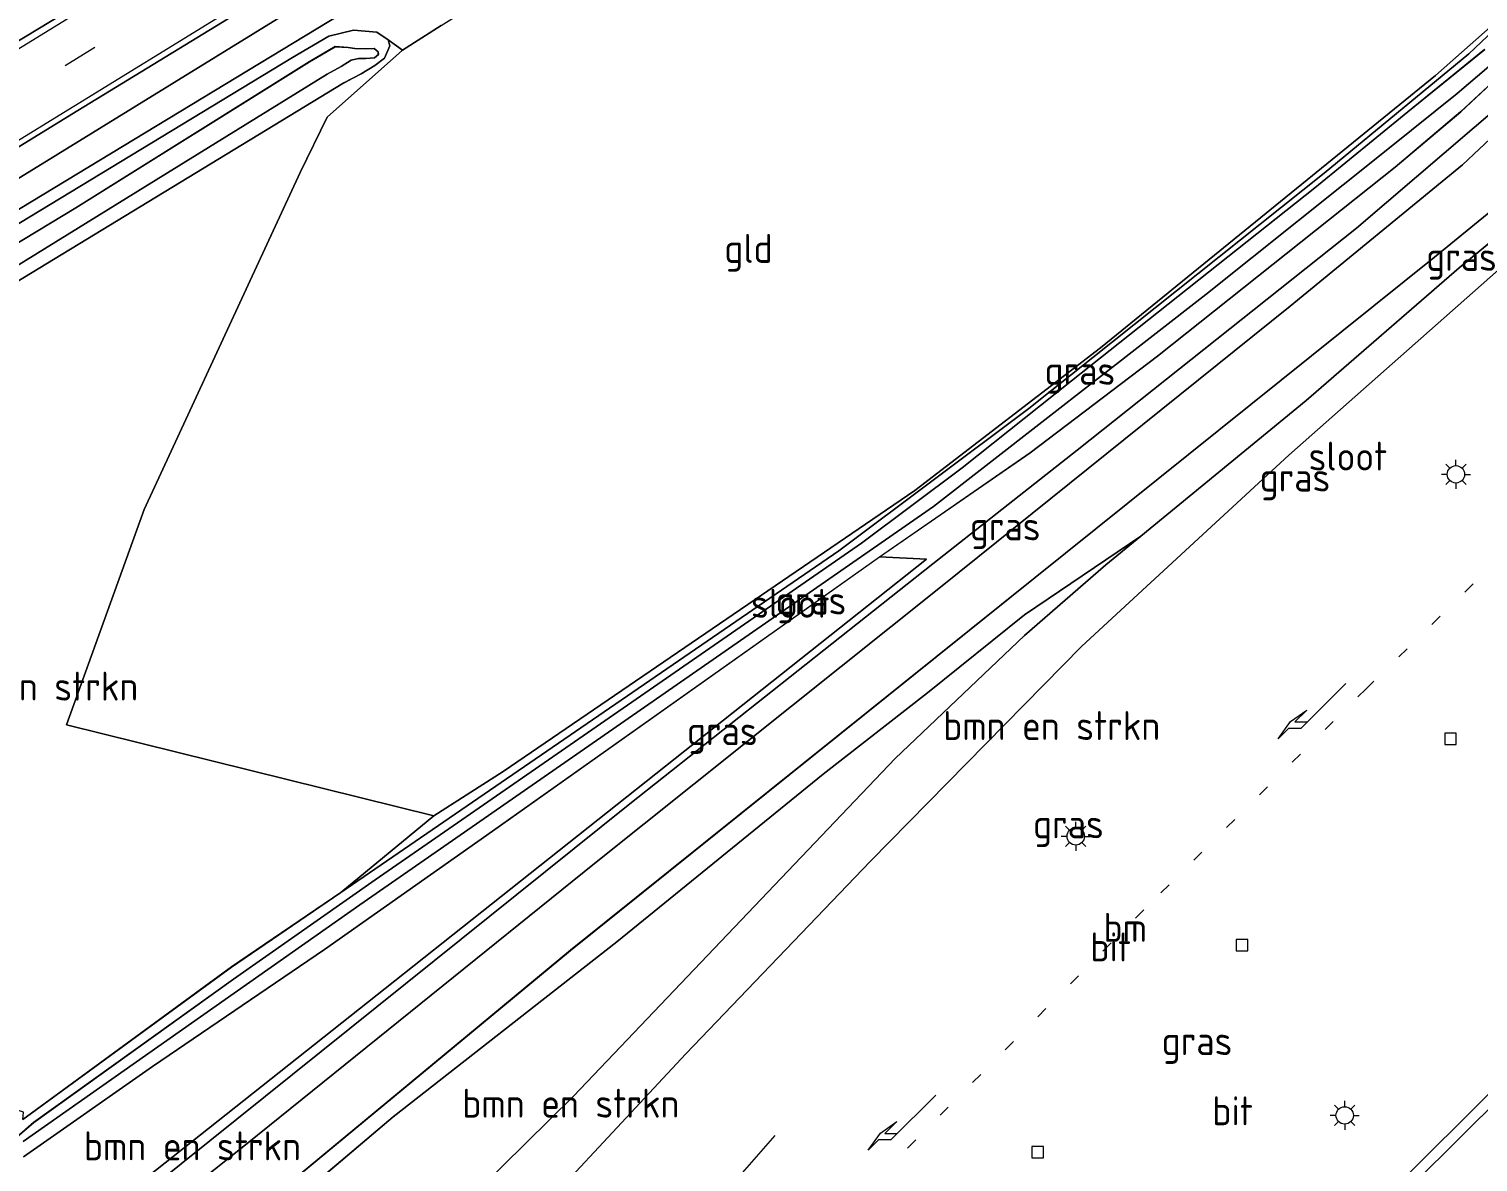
# Model space of a CAD drawing. Extents: x 253736 to 255979, y 477184 to 479215.
# Drawn here: x 255776.7 to 255901.9, y 478860.2 to 478958.1 of the extents above; entities that cross this region are included whole.
import ezdxf
from ezdxf.enums import TextEntityAlignment as Align

# ---------------------------------------------------------------- set-up
doc = ezdxf.new("R2010")
doc.units = 0
doc.linetypes.add('13strp', pattern=[4, 1, -3])
doc.linetypes.add('39strp', pattern=[12, 3, -9])
for name, color, linetype, lineweight in [('af-bs-rasterhekwerk', 8, 'hekwerk', 18), ('bp-b5-bomenstruiken', 8, 'Continuous', 18), ('bp-b5-grasland', 8, 'Continuous', 18), ('gr-bs-geleiderail', 8, 'geleiderail', 18), ('gw-bs-insteekwatergang', 8, 'Continuous', 18), ('gw-bs-kruinlijn', 8, 'Continuous', 18), ('gw-bs-teenlijn', 8, 'Continuous', 18), ('mk-bs-13streep 0.45', 8, '13strp', 18), ('mk-bs-39streep 0.15', 8, '39strp', 18), ('mk-bs-pijlre750', 8, 'Continuous', 18), ('mk-bs-streep 0.15', 8, 'Continuous', 18), ('og-b5-grond_ingericht', 8, 'Continuous', 18), ('og-b5-water', 8, 'Continuous', 18), ('og-bs-terreinafscheiding', 8, 'Continuous', 18), ('vh-b5-verh_soort', 8, 'Continuous', 18), ('wh-bs-kolk', 8, 'Continuous', 18), ('wh-bs-waterlijn', 8, 'Continuous', 18), ('wm-bs-lichtmast', 8, 'Continuous', 18)]:
    doc.layers.add(name, color=color, linetype=linetype, lineweight=lineweight)
doc.styles.add('rtw_iso', font='isocp.shx')
doc.linetypes.add('geleiderail', pattern='A,2,-1,[175,RTW.shx,S=0.5,R=0,X=0,Y=0],-1', length=4)
doc.linetypes.add('hekwerk', pattern='A,7,-1.5,[1,RTW.shx,S=0.75,R=0,X=0,Y=0],-1.5', length=10)

# ---------------------------------------------------------------- blocks, each defined once
blk = doc.blocks.new('kolk')
blk.add_lwpolyline([(-0.5, -0.5), (0.5, -0.5), (0.5, 0.5), (-0.5, 0.5)], close=True)
blk = doc.blocks.new('dtbattr-r')
at = {"style": 'rtw_iso'}
blk.add_attdef('TAG', text='', height=2.5, dxfattribs=at).set_placement((0, 0), align=Align.MIDDLE_CENTER)
blk = doc.blocks.new('RW1 Buren totaal_ACAD_1_FMEBLOCK374')
at = {"layer": 'bp-b5-bomenstruiken'}
for points in [[(41.59, 45.75, 25.98), (35.09, 39.96, 25.88), (32.75, 35.19, 25.65), (19.26, 6.07, 25.52), (12.55, -12.55, 25.77), (44.28, -20.4, 25.64), (36.25, -27.03, 25.91), (26.82, -33.46, 26.03), (8.78, -46.63, 25.97), (8.85, -46.01, 26.1), (-28.03, -33.94, 26.24), (-44.28, -7.43, 26.33), (-37.31, -2.1, 26.11), (-26.24, 4.74, 26.09), (36.51, 42.91, 25.97), (38, 43.7, 25.96), (39.2, 44.41, 25.96), (40.03, 45.06, 25.95), (40.5, 46.12, 25.95), (40.34, 46.63, 26.01)], [(-24.32, -29.36, 26.33), (-27.56, -24.07, 26.33), (-31.47, -26.47, 26.33), (-28.24, -31.74, 26.33)]]:
    blk.add_polyline3d(points, close=True, dxfattribs=at)
blk = doc.blocks.new('RW1 Buren totaal_ACAD_1_FMEBLOCK375')
at = {"layer": 'bp-b5-grasland'}
for points in [[(40.68, 24.31, 26.01), (40.84, 23.81, 25.95), (40.37, 22.74, 25.95), (39.54, 22.09, 25.96), (38.35, 21.39, 25.96), (36.85, 20.59, 25.97), (-25.9, -17.58, 26.09), (-36.96, -24.41, 26.11), (-38.09, -24.92, 26.1), (-38.86, -25.16, 26.1), (-39.47, -25.06, 26.07), (-40.28, -24.45, 26.03), (-40.84, -23.71, 26.02), (-40.8, -22.99, 26), (-40.37, -22.45, 25.99), (-39.66, -21.82, 25.97), (-39.17, -21.41, 25.97), (-35.39, -18.91, 25.97), (1.88, 4.29, 26.06), (32.44, 22.8, 26.09), (35.57, 24.63, 26.12), (37.7, 25.16, 26.11), (39.71, 24.98, 26.07)], [(39.48, 23.56, 25.15), (38.76, 23.54, 25.15), (37.82, 23.56, 25.15), (37.23, 23.67, 25.15), (36.12, 23.73, 25.15), (33.88, 22.42, 25.15), (13.7, 9.82, 25.15), (-14.38, -7.19, 25.06), (-33.79, -18.98, 25.06), (-37.29, -21.04, 25.07), (-38.29, -21.63, 25.08), (-38.88, -22.2, 25.09), (-39.01, -22.7, 25.1), (-38.78, -23.03, 25.1), (-38.13, -23.04, 25.1), (-37.07, -22.71, 25.09), (-34.34, -21.18, 25.07), (-10.5, -7.01, 25.07), (35.43, 21.35, 25.07), (36.64, 22.01, 25.07), (37.49, 22.57, 25.07), (38.14, 22.7, 25.07), (38.77, 22.7, 25.07), (39.51, 22.77, 25.07), (39.84, 23.05, 25.07), (39.82, 23.29, 25.07)]]:
    blk.add_polyline3d(points, close=True, dxfattribs=at)
blk = doc.blocks.new('RW1 Buren totaal_ACAD_1_FMEBLOCK389')
at = {"layer": 'bp-b5-grasland'}
for points in [[(79.9, 47.81, 25.93), (75.99, 44.18, 25.9), (70.32, 39.4, 25.89), (63.44, 33.93, 25.82), (49.81, 23.07, 25.77), (38.81, 14.71, 25.75), (25.79, 5.72, 25.75), (-7.64, -17.95, 26.01), (-22.15, -28.18, 26.02), (-37, -38.3, 26.08), (-48.14, -46.11, 25.84)], [(-48.22, -42.86, 25.97), (-30.18, -29.7, 26.03), (-20.75, -23.26, 25.91), (22.28, 6.25, 25.77), (38.69, 18.55, 25.69), (64.2, 38.87, 25.67), (76.69, 49.18, 25.81), (80.99, 53.25, 25.97)], [(-48.17, -44.78, 25.22), (-19.11, -24.31, 25.22), (30.45, 10.07, 25.36), (53.98, 28.39, 25.37), (69.84, 41.06, 25.45), (75.69, 45.77, 25.45), (78.42, 48.11, 25.45)], [(78.06, 49.55, 25.43), (71.42, 44.17, 25.43), (63.39, 37.62, 25.43), (42.38, 20.93, 25.43), (32.92, 13.41, 25.43), (24.23, 6.92, 25.43), (-17.77, -22.18, 25.43), (-30.01, -30.74, 25.43), (-47.28, -43.12, 25.43), (-48.71, -44.37, 25.43)]]:
    blk.add_polyline3d(points, dxfattribs=at)
blk = doc.blocks.new('RW1 Buren totaal_ACAD_1_FMEBLOCK408')
at = {"layer": 'bp-b5-grasland'}
for points in [[(42.5, 10.6, 26.58), (30.86, 1.02, 26.57), (17.65, -10.45, 26.55), (3.35, -22.16, 26.67), (-6.7, -28.95, 26.87), (-15.07, -35.69, 27.28), (-24.09, -42.71, 27.5), (-41.9, -57.21, 28.21), (-61.22, -72.32, 29.04), (-73.74, -82.91, 29.62)], [(-82.34, -88.11, 29.97), (-45.92, -57.94, 28.37), (-5.78, -25.72, 26.8), (28.73, 1.94, 26.59), (40.18, 11.3, 26.68), (44.53, 15.4, 26.73), (47.71, 19.21, 26.72), (49.79, 22.89, 26.77), (51.06, 25.93, 26.77), (52.09, 30, 26.82), (52.42, 33.22, 26.81), (52.59, 37.39, 26.8), (52.25, 40.29, 26.79), (51.29, 43.51, 26.73), (50.5, 45.6, 26.72), (49.19, 48.73, 26.73), (47.69, 51.19, 26.72), (39.59, 64.41, 26.69), (32.12, 76.98, 26.75), (31.3, 79.11, 26.71), (31.01, 80.45, 26.7), (30.92, 82.13, 26.7), (31.26, 83.06, 26.71), (57.06, 99, 26.62)]]:
    blk.add_polyline3d(points, dxfattribs=at)
blk = doc.blocks.new('pijlr')
for p, q in [((0, 0, 0.1), (5.45, 0, 0.1)), ((5.45, -0.75, 0.1), (4.7, 0, 0.1)), ((6.2, -0.75, 0.1), (5.45, 0, 0.1)), ((4, -0.75, 0.1), (5.45, -0.75, 0.1)), ((5.7, -1.05, 0.1), (4, -0.75, 0.1)), ((7.5, -0.75, 0.1), (5.7, -1.05, 0.1)), ((7.5, -0.75, 0.1), (6.2, -0.75, 0.1))]:
    blk.add_line(p, q)
blk = doc.blocks.new('dtbattr-l')
at = {"style": 'rtw_iso'}
blk.add_attdef('TAG', (0, 0), '', height=2.5, dxfattribs=at)
blk = doc.blocks.new('lantaarnpaal')
for p, q in [((-0.75, 0), (-1.25, 0)), ((-0.88, 0.88), (-0.53, 0.53)), ((0, 0.75), (0, 1.25)), ((0.53, 0.53), (0.88, 0.88)), ((0.75, 0), (1.25, 0)), ((-0.53, -0.53), (-0.88, -0.88)), ((0, -0.75), (0, -1.25)), ((0.53, -0.53), (0.88, -0.88))]:
    blk.add_line(p, q)
blk.add_circle((0, 0), 0.75)

msp = doc.modelspace()

# ---------------------------------------------------------------- linework, layer by layer
at = {"layer": 'af-bs-rasterhekwerk'}
for points in [[(255812.343, 478958.348, 26.016), (255809.012, 478956.227, 25.983), (255802.509, 478950.435, 25.875), (255800.166, 478945.668, 25.647), (255786.681, 478916.553, 25.524), (255779.973, 478897.931, 25.773), (255811.699, 478890.077, 25.635), (255817.689, 478893.921, 25.758), (255853.254, 478918.183, 25.686), (255869.309, 478930.514, 25.689), (255898.228, 478954.02, 25.791), (255904.71, 478959.754, 25.95), (255907.714, 478963.68, 25.956), (255908.67, 478965.898, 25.977), (255908.933, 478968.369, 25.992), (255892.534, 478973.625, 25.827), (255868.169, 478979.444, 25.815), (255852.468, 478984.111, 25.614)], [(255854.269, 478912.26, 26.706), (255808.33, 478875.828, 28.548), (255781.575, 478854.614, 29.817), (255778.407, 478852.103, 29.898), (255777.333, 478851.139, 29.973), (255775.857, 478849.654, 30.033)]]:
    msp.add_polyline3d(points, dxfattribs=at)
at = {"layer": 'bp-b5-bomenstruiken'}
for points in [[(255801.199, 478843.603, 26.546), (255823.776, 478865.857, 26.357), (255851.559, 478895.023, 26.417), (255862.732, 478905.645, 26.429), (255869.749, 478911.758, 26.582), (255872.775, 478914.231, 26.666), (255887.072, 478925.947, 26.552), (255900.287, 478937.412, 26.573), (255911.92, 478946.991, 26.576)], [(255909.882, 478942.725, 26.519), (255885.575, 478921.246, 26.438), (255867.677, 478904.73, 26.429), (255849.432, 478886.153, 26.462), (255833.487, 478869.518, 26.423), (255816.472, 478851.272, 26.186)], [(255795.687, 478853.488, 29.621), (255808.203, 478864.076, 29.042), (255827.522, 478879.18, 28.208), (255845.332, 478893.684, 27.5), (255854.358, 478900.704, 27.284), (255862.727, 478907.448, 26.867), (255872.775, 478914.231, 26.666), (255869.749, 478911.758, 26.582), (255862.732, 478905.645, 26.429), (255851.559, 478895.023, 26.417), (255823.776, 478865.857, 26.357), (255801.199, 478843.603, 26.546)], [(255776.277, 478860.607, 25.836), (255787.415, 478868.421, 26.079), (255802.271, 478878.533, 26.025), (255816.776, 478888.765, 26.013), (255850.21, 478912.441, 25.755), (255854.269, 478912.26, 26.706), (255808.33, 478875.828, 28.548), (255781.575, 478854.614, 29.817), (255778.407, 478852.103, 29.898), (255777.333, 478851.139, 29.973), (255775.857, 478849.654, 30.033)]]:
    msp.add_polyline3d(points, dxfattribs=at)
at = {"layer": 'bp-b5-grasland'}
for points in [[(255769.381, 478953.139, 26.328), (255767.496, 478954.384, 26.1), (255794.183, 478971.038, 26.07), (255823.266, 478988.998, 26.079), (255848.842, 479004.649, 26.274), (255879.187, 479023.118, 26.496), (255887.336, 479028.054, 26.55), (255888.487, 479026.287, 26.613), (255845.954, 478999.981, 26.559), (255797.117, 478969.934, 26.325)], [(255803.666, 478883.453, 25.908), (255811.699, 478890.077, 25.635), (255817.689, 478893.921, 25.758), (255853.254, 478918.183, 25.686), (255869.309, 478930.514, 25.689), (255898.228, 478954.02, 25.791), (255904.71, 478959.754, 25.95), (255907.714, 478963.68, 25.956), (255908.67, 478965.898, 25.977), (255908.933, 478968.369, 25.992), (255909.568, 478969.681, 26.007), (255909.147, 478967.076, 26.007), (255908.571, 478965.127, 26.007), (255907.955, 478963.411, 25.98), (255906.725, 478961.442, 25.971), (255905.41, 478959.971, 25.971), (255901.11, 478955.893, 25.812), (255888.62, 478945.585, 25.674), (255863.111, 478925.263, 25.692), (255846.693, 478912.969, 25.767)], [(255806.141, 478963.839, 26.274), (255745.842, 478926.674, 26.058), (255724.997, 478913.848, 26.064), (255719.228, 478910.122, 26.046), (255714.04, 478906.86, 26.043), (255709.732, 478904.02, 26.034), (255705.196, 478900.852, 26.016), (255699.271, 478896.754, 26.043), (255694.459, 478893.674, 26.028), (255692.778, 478892.632, 26.073), (255692.463, 478893.214, 26.136), (255695.039, 478894.975, 26.136), (255717.446, 478911.954, 26.181), (255723.733, 478915.861, 26.19), (255749.335, 478931.578, 26.277), (255780.948, 478951.003, 26.313), (255803.73, 478964.936, 26.328)]]:
    msp.add_polyline3d(points, close=True, dxfattribs=at)
for points in [[(255768.049, 478937.752, 25.965), (255804.539, 478959.845, 26.064), (255809.233, 478962.766, 26.121), (255812.285, 478959.99, 26.091), (255814.101, 478961.069, 26.088), (255814.524, 478966.093, 26.13), (255838.784, 478981.128, 26.085), (255863.511, 478996.385, 26.175), (255892.129, 479014.344, 26.616), (255892.519, 479014.249, 26.613), (255893.102, 479014.044, 26.631), (255893.895, 479013.613, 26.637), (255894.749, 479012.954, 26.637), (255895.91, 479011.936, 26.637), (255896.808, 479010.865, 26.643), (255898.361, 479009.041, 26.637), (255901.476, 479004.254, 26.64), (255909.062, 478991.375, 26.64)], [(255812.343, 478958.348, 26.016), (255809.012, 478956.227, 25.983), (255807.758, 478957.105, 26.007), (255806.784, 478957.772, 26.067), (255804.777, 478957.955, 26.115), (255802.644, 478957.424, 26.121), (255799.513, 478955.593, 26.094), (255768.954, 478937.082, 26.061)], [(255781.575, 478854.614, 29.817), (255808.33, 478875.828, 28.548), (255854.269, 478912.26, 26.706), (255850.21, 478912.441, 25.755), (255863.233, 478921.423, 25.746), (255874.226, 478929.787, 25.77), (255887.862, 478940.642, 25.824), (255894.739, 478946.114, 25.893), (255900.41, 478950.896, 25.902), (255904.323, 478954.525, 25.935)], [(255906.826, 478952.188, 26.739), (255900.566, 478946.321, 26.697), (255885.682, 478934.098, 26.685), (255855.465, 478909.834, 27.039), (255825.582, 478885.957, 28.17), (255795.575, 478861.782, 29.55), (255780.061, 478849.412, 30.168)], [(255904.156, 478951.773, 26.643), (255891.424, 478940.844, 26.622), (255867.277, 478921.653, 26.67), (255854.81, 478911.855, 26.934), (255828.638, 478891.105, 27.978), (255782.585, 478854.167, 30.072)], [(255782.585, 478854.167, 30.072), (255828.638, 478891.105, 27.978), (255854.81, 478911.855, 26.934), (255867.277, 478921.653, 26.67), (255891.424, 478940.844, 26.622), (255904.156, 478951.773, 26.643)]]:
    msp.add_polyline3d(points, dxfattribs=at)
at = {"layer": 'gr-bs-geleiderail'}
msp.add_polyline3d([(255841.153, 478862.475, 26.607), (255827.057, 478846.341, 26.588), (255779.969, 478797.535, 26.047), (255763.286, 478782.523, 25.945)], dxfattribs=at)
at = {"layer": 'gw-bs-insteekwatergang'}
for points in [[(255905.41, 478959.971, 25.971), (255901.11, 478955.893, 25.812), (255888.62, 478945.585, 25.674), (255863.111, 478925.263, 25.692), (255846.693, 478912.969, 25.767), (255803.666, 478883.453, 25.908), (255794.24, 478877.014, 26.034), (255776.194, 478863.852, 25.971)], [(255727.905, 478911.388, 25.971), (255731.686, 478913.888, 25.971), (255768.954, 478937.082, 26.061), (255799.513, 478955.593, 26.094), (255802.644, 478957.424, 26.121), (255804.777, 478957.955, 26.115), (255806.784, 478957.772, 26.067), (255807.758, 478957.105, 26.007), (255807.914, 478956.601, 25.953), (255807.443, 478955.538, 25.95), (255806.616, 478954.886, 25.956), (255805.421, 478954.181, 25.956), (255803.924, 478953.387, 25.968), (255741.178, 478915.215, 26.088), (255730.111, 478908.382, 26.107)], [(255776.277, 478860.607, 25.836), (255787.415, 478868.421, 26.079), (255802.271, 478878.533, 26.025), (255816.776, 478888.765, 26.013), (255850.21, 478912.441, 25.755), (255863.233, 478921.423, 25.746), (255874.226, 478929.787, 25.77), (255887.862, 478940.642, 25.824), (255894.739, 478946.114, 25.893), (255900.41, 478950.896, 25.902), (255904.323, 478954.525, 25.935)]]:
    msp.add_polyline3d(points, dxfattribs=at)
at = {"layer": 'gw-bs-kruinlijn'}
msp.add_polyline3d([(255775.722, 478848.28, 30.387), (255777.465, 478849.888, 30.321), (255782.585, 478854.167, 30.072), (255828.638, 478891.105, 27.978), (255854.81, 478911.855, 26.934), (255867.277, 478921.653, 26.67), (255891.424, 478940.844, 26.622), (255904.156, 478951.773, 26.643), (255909.215, 478957.441, 26.61), (255911.573, 478960.865, 26.553), (255912.985, 478963.837, 26.565), (255913.648, 478966.121, 26.589), (255913.966, 478968.521, 26.586), (255914.151, 478971.532, 26.568), (255912.764, 478978.064, 26.538)], dxfattribs=at)
at = {"layer": 'gw-bs-teenlijn'}
msp.add_polyline3d([(255792.263, 478823.844, 26.384), (255791.66, 478825.474, 26.381), (255791.249, 478826.927, 26.465), (255790.939, 478828.963, 26.477), (255790.932, 478830.584, 26.534), (255791.348, 478832.503, 26.558), (255792.719, 478835.136, 26.57), (255795.173, 478838.412, 26.576), (255801.199, 478843.603, 26.546), (255823.776, 478865.857, 26.357), (255851.559, 478895.023, 26.417), (255862.732, 478905.645, 26.429), (255869.749, 478911.758, 26.582), (255872.775, 478914.231, 26.666)], dxfattribs=at)
at = {"layer": 'mk-bs-13streep 0.45'}
msp.add_polyline3d([(255953.739, 478959.851, 27.191), (255934.6, 478941.896, 27.146), (255910.078, 478918.498, 27.073), (255892.24, 478901.059, 27.029), (255873.033, 478881.947, 26.898), (255856.152, 478864.92, 26.877), (255839.321, 478847.878, 26.823), (255821.787, 478830.284, 27.156), (255810.783, 478818.44, 26.542), (255802.451, 478809.797, 26.455), (255788.653, 478795.382, 26.339)], dxfattribs=at)
at = {"layer": 'mk-bs-39streep 0.15'}
msp.add_polyline3d([(255653.799, 478877.249, 26.15), (255698.177, 478904.658, 26.295), (255738.967, 478929.768, 26.376), (255789.994, 478961.127, 26.511), (255841.045, 478992.483, 26.655), (255902.457, 479030.333, 26.859), (255953.526, 479061.863, 27.081)], dxfattribs=at)
at = {"layer": 'mk-bs-streep 0.15'}
for points in [[(255951.72, 479064.549, 26.991), (255888.278, 479025.543, 26.697), (255846.338, 478999.714, 26.598), (255801.345, 478972.02, 26.43), (255754.823, 478943.408, 26.367), (255702.122, 478911.014, 26.235), (255651.902, 478880.097, 26.006)], [(255655.64, 478874.485, 26.006), (255661.843, 478878.249, 26.106), (255684.948, 478892.529, 26.163), (255717.753, 478912.711, 26.241), (255745.708, 478929.929, 26.292), (255774.475, 478947.621, 26.388), (255799.39, 478962.947, 26.442), (255823.062, 478977.481, 26.466), (255846.768, 478992.079, 26.514), (255874.027, 479008.844, 26.631), (255885.122, 479015.64, 26.718)]]:
    msp.add_polyline3d(points, dxfattribs=at)
at = {"layer": 'og-b5-grond_ingericht'}
msp.add_polyline3d([(255908.933, 478968.369, 25.992), (255908.67, 478965.898, 25.977), (255907.714, 478963.68, 25.956), (255904.71, 478959.754, 25.95), (255898.228, 478954.02, 25.791), (255869.309, 478930.514, 25.689), (255853.254, 478918.183, 25.686), (255817.689, 478893.921, 25.758), (255811.699, 478890.077, 25.635), (255779.973, 478897.931, 25.773), (255786.681, 478916.553, 25.524), (255800.166, 478945.668, 25.647), (255802.509, 478950.435, 25.875), (255809.012, 478956.227, 25.983), (255812.343, 478958.348, 26.016), (255816.084, 478960.706, 26.097), (255827.304, 478968.876, 25.785), (255833.469, 478973.112, 25.698), (255852.468, 478984.111, 25.614), (255868.169, 478979.444, 25.815), (255892.534, 478973.625, 25.827)], close=True, dxfattribs=at)
at = {"layer": 'og-b5-water'}
for points in [[(255752.689, 478925.608, 25.062), (255780.772, 478942.611, 25.149), (255800.955, 478955.214, 25.149), (255803.198, 478956.523, 25.149), (255804.304, 478956.464, 25.149), (255804.89, 478956.354, 25.149), (255805.83, 478956.333, 25.149), (255806.556, 478956.359, 25.149), (255806.892, 478956.083, 25.071), (255806.916, 478955.843, 25.071), (255806.582, 478955.57, 25.071), (255805.839, 478955.496, 25.071), (255805.212, 478955.496, 25.071), (255804.566, 478955.361, 25.071), (255803.718, 478954.805, 25.071), (255802.506, 478954.142, 25.071), (255756.577, 478925.789, 25.071)], [(255775.705, 478862.345, 25.431), (255777.143, 478863.595, 25.431), (255794.408, 478875.974, 25.431), (255806.648, 478884.542, 25.431), (255848.651, 478913.635, 25.431), (255857.341, 478920.131, 25.431), (255866.8, 478927.651, 25.431), (255887.809, 478944.338, 25.431), (255895.839, 478950.887, 25.431), (255902.483, 478956.266, 25.431)], [(255902.842, 478954.825, 25.455), (255900.113, 478952.488, 25.446), (255894.26, 478947.779, 25.449), (255878.401, 478935.108, 25.368), (255854.866, 478916.79, 25.362), (255805.305, 478882.403, 25.221), (255776.249, 478861.94, 25.221)], [(255893.466, 478856.742, 24.911), (255916.009, 478879.118, 24.932), (255936.135, 478898.913, 25.106), (255936.848, 478898.101, 25.106), (255924.318, 478886.281, 24.956), (255921.989, 478883.776, 24.956), (255921.363, 478882.606, 24.953), (255921.495, 478881.832, 24.947), (255921.831, 478881.599, 24.947), (255929.503, 478880.527, 24.968), (255929.27, 478879.729, 24.968), (255921.393, 478880.769, 24.92), (255919.578, 478880.921, 24.914), (255918.786, 478880.616, 24.878), (255918.103, 478880.105, 24.866), (255907.939, 478869.811, 24.839), (255888.757, 478850.763, 24.743)]]:
    msp.add_polyline3d(points, dxfattribs=at)
at = {"layer": 'og-bs-terreinafscheiding'}
for points in [[(255787.089, 478848.281, 29.973), (255823.504, 478878.459, 28.371), (255863.645, 478910.672, 26.802), (255898.158, 478938.332, 26.595), (255909.604, 478947.691, 26.685), (255913.956, 478951.797, 26.727), (255917.137, 478955.601, 26.715), (255919.219, 478959.282, 26.775), (255920.487, 478962.323, 26.775), (255921.51, 478966.392, 26.823), (255921.842, 478969.61, 26.808), (255922.015, 478973.78, 26.796), (255921.677, 478976.687, 26.79), (255920.71, 478979.904, 26.73), (255919.921, 478981.992, 26.724), (255918.611, 478985.124, 26.727), (255917.115, 478987.586, 26.715), (255909.013, 479000.802, 26.694), (255901.545, 479013.373, 26.754), (255900.72, 479015.503, 26.706), (255900.436, 479016.839, 26.703), (255900.346, 479018.528, 26.703), (255900.685, 479019.452, 26.712), (255926.488, 479035.392, 26.622)], [(255650.582, 478882.078, 25.945), (255684.367, 478902.775, 26.061), (255710.972, 478919.169, 26.043), (255759.096, 478949.224, 26.079), (255767.496, 478954.384, 26.1), (255794.183, 478971.038, 26.07), (255823.266, 478988.998, 26.079), (255848.842, 479004.649, 26.274), (255879.187, 479023.118, 26.496), (255887.336, 479028.054, 26.55), (255888.487, 479026.287, 26.613), (255845.954, 478999.981, 26.559), (255797.117, 478969.934, 26.325), (255769.381, 478953.139, 26.328), (255759.142, 478946.901, 26.328), (255723.079, 478924.475, 26.19), (255688.464, 478903.186, 26.178), (255651.658, 478880.463, 26.003)], [(255749.335, 478931.578, 26.277), (255780.948, 478951.003, 26.313), (255803.73, 478964.936, 26.328), (255814.693, 478971.783, 26.325), (255838.605, 478986.564, 26.442), (255884.841, 479014.913, 26.67), (255886.413, 479015.129, 26.646), (255887.379, 479015.265, 26.613), (255888.327, 479015.336, 26.601), (255889.217, 479015.266, 26.634), (255850.798, 478991.304, 26.235), (255824.6, 478975.23, 26.214), (255814.231, 478968.864, 26.274), (255806.141, 478963.839, 26.274), (255745.842, 478926.674, 26.058)], [(255768.049, 478937.752, 25.965), (255804.539, 478959.845, 26.064), (255809.233, 478962.766, 26.121), (255812.285, 478959.99, 26.091), (255814.101, 478961.069, 26.088), (255814.524, 478966.093, 26.13), (255838.784, 478981.128, 26.085), (255863.511, 478996.385, 26.175), (255892.129, 479014.344, 26.616), (255892.519, 479014.249, 26.613), (255893.102, 479014.044, 26.631), (255893.895, 479013.613, 26.637), (255894.749, 479012.954, 26.637), (255895.91, 479011.936, 26.637), (255896.808, 479010.865, 26.643), (255898.361, 479009.041, 26.637), (255901.476, 479004.254, 26.64), (255909.062, 478991.375, 26.64)], [(255872.775, 478914.231, 26.666), (255887.072, 478925.947, 26.552), (255900.287, 478937.412, 26.573), (255911.92, 478946.991, 26.576), (255917.407, 478951.845, 26.567), (255919.44, 478953.943, 26.567), (255920.564, 478955.428, 26.567), (255921.605, 478957.825, 26.6), (255922.986, 478960.542, 26.651), (255924.725, 478963.824, 26.642), (255924.986, 478964.427, 26.633), (255927.032, 478967.882, 26.555), (255931.434, 478961.256, 26.279)], [(255809.012, 478956.227, 25.983), (255807.758, 478957.105, 26.007)], [(255906.826, 478952.188, 26.739), (255900.566, 478946.321, 26.697), (255885.682, 478934.098, 26.685), (255855.465, 478909.834, 27.039), (255825.582, 478885.957, 28.17), (255795.575, 478861.782, 29.55), (255780.061, 478849.412, 30.168)], [(255872.775, 478914.231, 26.666), (255862.727, 478907.448, 26.867), (255854.358, 478900.704, 27.284), (255845.332, 478893.684, 27.5), (255827.522, 478879.18, 28.208), (255808.203, 478864.076, 29.042), (255795.687, 478853.488, 29.621), (255785.469, 478844.292, 30.056), (255782.642, 478841.621, 30.233), (255781.622, 478840.014, 30.242), (255780.626, 478838.099, 30.383), (255779.789, 478835.941, 30.503), (255779.109, 478833.144, 30.581), (255778.971, 478831.329, 30.758), (255778.914, 478829.407, 30.827), (255779.258, 478827.155, 30.845), (255780.024, 478825.023, 31.025), (255781.738, 478822.712, 31.184), (255782.967, 478821.342, 31.229), (255784.126, 478820.089, 31.304), (255784.77, 478819.354, 31.304), (255784.91, 478818.827, 31.364), (255784.742, 478818.505, 31.364), (255784.262, 478817.935, 31.376)], [(255854.269, 478912.26, 26.706), (255850.21, 478912.441, 25.755)], [(255811.699, 478890.077, 25.635), (255803.666, 478883.453, 25.908)]]:
    msp.add_polyline3d(points, dxfattribs=at)
at = {"layer": 'vh-b5-verh_soort'}
for points in [[(255926.488, 479035.392, 26.622), (255900.685, 479019.452, 26.712), (255900.346, 479018.528, 26.703), (255900.436, 479016.839, 26.703), (255900.72, 479015.503, 26.706), (255901.545, 479013.373, 26.754), (255909.013, 479000.802, 26.694), (255917.115, 478987.586, 26.715), (255918.611, 478985.124, 26.727), (255919.921, 478981.992, 26.724), (255920.71, 478979.904, 26.73), (255921.677, 478976.687, 26.79), (255922.015, 478973.78, 26.796), (255921.842, 478969.61, 26.808), (255921.51, 478966.392, 26.823), (255920.487, 478962.323, 26.775), (255919.219, 478959.282, 26.775), (255917.137, 478955.601, 26.715), (255913.956, 478951.797, 26.727), (255909.604, 478947.691, 26.685), (255898.158, 478938.332, 26.595), (255863.645, 478910.672, 26.802), (255823.504, 478878.459, 28.371), (255787.089, 478848.281, 29.973)], [(255769.381, 478953.139, 26.328), (255797.117, 478969.934, 26.325), (255845.954, 478999.981, 26.559), (255888.487, 479026.287, 26.613), (255887.336, 479028.054, 26.55), (255879.187, 479023.118, 26.496), (255848.842, 479004.649, 26.274), (255823.266, 478988.998, 26.079), (255794.183, 478971.038, 26.07), (255767.496, 478954.384, 26.1)], [(255745.842, 478926.674, 26.058), (255806.141, 478963.839, 26.274), (255814.231, 478968.864, 26.274), (255824.6, 478975.23, 26.214), (255850.798, 478991.304, 26.235), (255889.217, 479015.266, 26.634), (255888.327, 479015.336, 26.601), (255887.379, 479015.265, 26.613), (255886.413, 479015.129, 26.646), (255884.841, 479014.913, 26.67), (255838.605, 478986.564, 26.442), (255814.693, 478971.783, 26.325), (255803.73, 478964.936, 26.328), (255780.948, 478951.003, 26.313), (255749.335, 478931.578, 26.277)], [(255909.062, 478991.375, 26.64), (255901.476, 479004.254, 26.64), (255898.361, 479009.041, 26.637), (255896.808, 479010.865, 26.643), (255895.91, 479011.936, 26.637), (255894.749, 479012.954, 26.637), (255893.895, 479013.613, 26.637), (255893.102, 479014.044, 26.631), (255892.519, 479014.249, 26.613), (255892.129, 479014.344, 26.616), (255863.511, 478996.385, 26.175), (255838.784, 478981.128, 26.085), (255814.524, 478966.093, 26.13), (255814.101, 478961.069, 26.088), (255812.285, 478959.99, 26.091), (255809.233, 478962.766, 26.121), (255804.539, 478959.845, 26.064), (255768.049, 478937.752, 25.965)], [(255780.061, 478849.412, 30.168), (255795.575, 478861.782, 29.55), (255825.582, 478885.957, 28.17), (255855.465, 478909.834, 27.039), (255885.682, 478934.098, 26.685), (255900.566, 478946.321, 26.697), (255906.826, 478952.188, 26.739)]]:
    msp.add_polyline3d(points, dxfattribs=at)
at = {"layer": 'wh-bs-waterlijn'}
for points in [[(255806.556, 478956.359, 25.149), (255805.83, 478956.333, 25.149), (255804.89, 478956.354, 25.149), (255804.304, 478956.464, 25.149), (255803.198, 478956.523, 25.149), (255800.955, 478955.214, 25.149), (255780.772, 478942.611, 25.149), (255752.689, 478925.608, 25.062)], [(255756.577, 478925.789, 25.071), (255802.506, 478954.142, 25.071), (255803.718, 478954.805, 25.071), (255804.566, 478955.361, 25.071), (255805.212, 478955.496, 25.071), (255805.839, 478955.496, 25.071), (255806.582, 478955.57, 25.071), (255806.916, 478955.843, 25.071), (255806.892, 478956.083, 25.071), (255806.556, 478956.359, 25.149)], [(255902.483, 478956.266, 25.431), (255895.839, 478950.887, 25.431), (255887.809, 478944.338, 25.431), (255866.8, 478927.651, 25.431), (255857.341, 478920.131, 25.431), (255848.651, 478913.635, 25.431), (255806.648, 478884.542, 25.431), (255794.408, 478875.974, 25.431), (255777.143, 478863.595, 25.431), (255775.705, 478862.345, 25.431)], [(255776.249, 478861.94, 25.221), (255805.305, 478882.403, 25.221), (255854.866, 478916.79, 25.362), (255878.401, 478935.108, 25.368), (255894.26, 478947.779, 25.449), (255900.113, 478952.488, 25.446), (255902.842, 478954.825, 25.455)], [(255936.848, 478898.101, 25.106), (255936.135, 478898.913, 25.106), (255916.009, 478879.118, 24.932), (255893.466, 478856.742, 24.911)], [(255888.757, 478850.763, 24.743), (255907.939, 478869.811, 24.839), (255918.103, 478880.105, 24.866), (255918.786, 478880.616, 24.878), (255919.578, 478880.921, 24.914), (255921.393, 478880.769, 24.92), (255929.27, 478879.729, 24.968), (255929.503, 478880.527, 24.968), (255921.831, 478881.599, 24.947), (255921.495, 478881.832, 24.947), (255921.363, 478882.606, 24.953), (255921.989, 478883.776, 24.956), (255924.318, 478886.281, 24.956), (255936.848, 478898.101, 25.106)]]:
    msp.add_polyline3d(points, dxfattribs=at)

# ---------------------------------------------------------------- block references
at = {"layer": 'bp-b5-bomenstruiken'}
msp.add_blockref('RW1 Buren totaal_ACAD_1_FMEBLOCK374', (255767.418, 478910.4785), dxfattribs=at)
ref = msp.add_blockref('dtbattr-r', (255767.421875, 478899.28125, 26.024346), dxfattribs=at)
ref.add_attrib('TAG', 'bmn en strkn', dxfattribs={"layer": '0', "height": 2.5, "style": 'rtw_iso'}).set_placement((255767.421875, 478899.28125, 26.024346), align=Align.BOTTOM_LEFT)
ref = msp.add_blockref('dtbattr-r', (255855.703125, 478895.875, 26.455025), dxfattribs=at)
ref.add_attrib('TAG', 'bmn en strkn', dxfattribs={"layer": '0', "height": 2.5, "style": 'rtw_iso'}).set_placement((255855.703125, 478895.875, 26.455025), align=Align.BOTTOM_LEFT)
ref = msp.add_blockref('dtbattr-r', (255814.164062, 478863.25, 28.284957), dxfattribs=at)
ref.add_attrib('TAG', 'bmn en strkn', dxfattribs={"layer": '0', "height": 2.5, "style": 'rtw_iso'}).set_placement((255814.164062, 478863.25, 28.284957), align=Align.BOTTOM_LEFT)
ref = msp.add_blockref('dtbattr-r', (255781.476562, 478859.5625, 28.184786), dxfattribs=at)
ref.add_attrib('TAG', 'bmn en strkn', dxfattribs={"layer": '0', "height": 2.5, "style": 'rtw_iso'}).set_placement((255781.476562, 478859.5625, 28.184786), align=Align.BOTTOM_LEFT)
at = {"layer": 'bp-b5-grasland'}
for name, p in [('RW1 Buren totaal_ACAD_1_FMEBLOCK408', (255869.424, 478936.394)), ('RW1 Buren totaal_ACAD_1_FMEBLOCK389', (255824.418, 478906.717)), ('RW1 Buren totaal_ACAD_1_FMEBLOCK375', (255767.074, 478932.7955))]:
    msp.add_blockref(name, p, dxfattribs=at)
ref = msp.add_blockref('dtbattr-r', (255897.421875, 478936.40625, 27.745307), dxfattribs=at)
ref.add_attrib('TAG', 'gras', dxfattribs={"layer": '0', "height": 2.5, "style": 'rtw_iso'}).set_placement((255897.421875, 478936.40625, 27.745307), align=Align.BOTTOM_LEFT)
ref = msp.add_blockref('dtbattr-r', (255864.460938, 478926.5625, 25.863714), dxfattribs=at)
ref.add_attrib('TAG', 'gras', dxfattribs={"layer": '0', "height": 2.5, "style": 'rtw_iso'}).set_placement((255864.460938, 478926.5625, 25.863714), align=Align.BOTTOM_LEFT)
ref = msp.add_blockref('dtbattr-r', (255883.039062, 478917.34375, 25.79485), dxfattribs=at)
ref.add_attrib('TAG', 'gras', dxfattribs={"layer": '0', "height": 2.5, "style": 'rtw_iso'}).set_placement((255883.039062, 478917.34375, 25.79485), align=Align.BOTTOM_LEFT)
ref = msp.add_blockref('dtbattr-r', (255858.007812, 478913.125, 27.448), dxfattribs=at)
ref.add_attrib('TAG', 'gras', dxfattribs={"layer": '0', "height": 2.5, "style": 'rtw_iso'}).set_placement((255858.007812, 478913.125, 27.448), align=Align.BOTTOM_LEFT)
ref = msp.add_blockref('dtbattr-r', (255841.234375, 478906.71875, 25.576432), dxfattribs=at)
ref.add_attrib('TAG', 'gras', dxfattribs={"layer": '0', "height": 2.5, "style": 'rtw_iso'}).set_placement((255841.234375, 478906.71875, 25.576432), align=Align.BOTTOM_LEFT)
ref = msp.add_blockref('dtbattr-r', (255833.570312, 478895.4375, 29.121676), dxfattribs=at)
ref.add_attrib('TAG', 'gras', dxfattribs={"layer": '0', "height": 2.5, "style": 'rtw_iso'}).set_placement((255833.570312, 478895.4375, 29.121676), align=Align.BOTTOM_LEFT)
ref = msp.add_blockref('dtbattr-r', (255863.46875, 478887.390625, 26.439216), dxfattribs=at)
ref.add_attrib('TAG', 'gras', dxfattribs={"layer": '0', "height": 2.5, "style": 'rtw_iso'}).set_placement((255863.46875, 478887.390625, 26.439216), align=Align.BOTTOM_LEFT)
ref = msp.add_blockref('dtbattr-r', (255874.578125, 478868.65625, 26.737525), dxfattribs=at)
ref.add_attrib('TAG', 'gras', dxfattribs={"layer": '0', "height": 2.5, "style": 'rtw_iso'}).set_placement((255874.578125, 478868.65625, 26.737525), align=Align.BOTTOM_LEFT)
at = {"layer": 'mk-bs-13streep 0.45'}
ref = msp.add_blockref('dtbattr-l', (255869.552342, 478878.436239, 26.89367), dxfattribs=at)
ref.add_attrib('TAG', 'bm', dxfattribs={"layer": '0', "height": 2.5, "style": 'rtw_iso'}).set_placement((255869.552342, 478878.436239, 26.89367), align=Align.BOTTOM_LEFT)
at = {"layer": 'mk-bs-pijlre750'}
for p, rotation in [((255890.487, 478901.496, 27.045), 224.8), ((255855.062, 478865.952, 26.835), 224.9)]:
    msp.add_blockref('pijlr', p, dxfattribs=dict(at, rotation=rotation))
at = {"layer": 'og-b5-grond_ingericht'}
ref = msp.add_blockref('dtbattr-r', (255836.796875, 478937.09375, 25.821818), dxfattribs=at)
ref.add_attrib('TAG', 'gld', dxfattribs={"layer": '0', "height": 2.5, "style": 'rtw_iso'}).set_placement((255836.796875, 478937.09375, 25.821818), align=Align.BOTTOM_LEFT)
at = {"layer": 'og-b5-water'}
ref = msp.add_blockref('dtbattr-r', (255887.273438, 478919.15625, 24.918556), dxfattribs=at)
ref.add_attrib('TAG', 'sloot', dxfattribs={"layer": '0', "height": 2.5, "style": 'rtw_iso'}).set_placement((255887.273438, 478919.15625, 24.918556), align=Align.BOTTOM_LEFT)
ref = msp.add_blockref('dtbattr-r', (255839.109375, 478906.4375, 25.306667), dxfattribs=at)
ref.add_attrib('TAG', 'sloot', dxfattribs={"layer": '0', "height": 2.5, "style": 'rtw_iso'}).set_placement((255839.109375, 478906.4375, 25.306667), align=Align.BOTTOM_LEFT)
at = {"layer": 'vh-b5-verh_soort'}
ref = msp.add_blockref('dtbattr-r', (255868.421875, 478876.75, 26.717978), dxfattribs=at)
ref.add_attrib('TAG', 'bit', dxfattribs={"layer": '0', "height": 2.5, "style": 'rtw_iso'}).set_placement((255868.421875, 478876.75, 26.717978), align=Align.BOTTOM_LEFT)
ref = msp.add_blockref('dtbattr-r', (255878.953125, 478862.59375, 26.6611), dxfattribs=at)
ref.add_attrib('TAG', 'bit', dxfattribs={"layer": '0', "height": 2.5, "style": 'rtw_iso'}).set_placement((255878.953125, 478862.59375, 26.6611), align=Align.BOTTOM_LEFT)
at = {"layer": 'wh-bs-kolk'}
for p in [(255899.534, 478896.733, 26.752), (255881.511, 478878.901, 26.695), (255863.86, 478861.021, 26.648)]:
    msp.add_blockref('kolk', p, dxfattribs=at)
at = {"layer": 'wm-bs-lichtmast'}
for p in [(255900, 478919.579, 27.106), (255867.16, 478888.306, 26.865), (255890.389, 478864.2, 26.411)]:
    msp.add_blockref('lantaarnpaal', p, dxfattribs=at)

doc.saveas('drawing.dxf')
